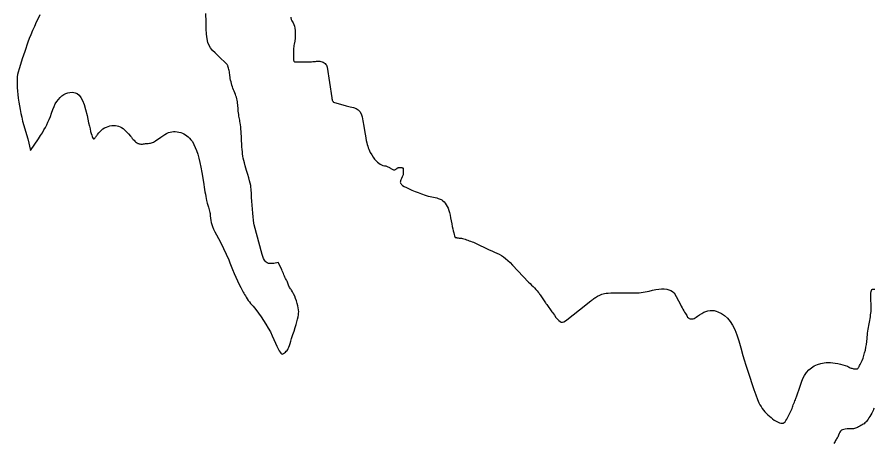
# Model space of a CAD drawing. Extents: x 0.1 to 14.4, y 0 to 16.2.
# Drawn here: x 3.39 to 6.269, y 7.233 to 8.661 of the extents above; entities that cross this region are included whole.
import ezdxf

# ---------------------------------------------------------------- set-up
doc = ezdxf.new("R2010")
doc.units = 0
doc.layers.add('1', color=1, linetype='CONTINUOUS')

msp = doc.modelspace()

# ---------------------------------------------------------------- linework, layer by layer
at = {"layer": '1', "linetype": 'CONTINUOUS'}
for points in [[(3.4663, 8.6689), (3.4606, 8.6566), (3.4546, 8.6434), (3.4485, 8.6297), (3.4425, 8.6158), (3.4367, 8.602), (3.4313, 8.5889), (3.4264, 8.5766), (3.4159, 8.5452), (3.4077, 8.5207), (3.4014, 8.5018), (3.3969, 8.4875), (3.3938, 8.4767), (3.3918, 8.4682), (3.3908, 8.461), (3.3904, 8.4539), (3.3904, 8.4457), (3.3904, 8.4354), (3.3906, 8.4244), (3.3914, 8.4128), (3.3926, 8.4009), (3.3941, 8.3886), (3.396, 8.3761), (3.3982, 8.3634), (3.4005, 8.3506), (3.4031, 8.3378), (3.4057, 8.325), (3.4084, 8.3123), (3.4264, 8.2523), (3.4354, 8.2132), (3.4625, 8.2523), (3.4692, 8.2633), (3.4752, 8.2732), (3.4806, 8.2824), (3.4854, 8.291), (3.4899, 8.2995), (3.494, 8.3082), (3.4981, 8.3175), (3.5021, 8.3275), (3.5062, 8.3387), (3.5105, 8.3514), (3.5144, 8.3609), (3.5187, 8.3697), (3.5236, 8.3777), (3.5289, 8.3848), (3.5345, 8.3911), (3.5406, 8.3965), (3.5469, 8.401), (3.5536, 8.4045), (3.5605, 8.407), (3.5676, 8.4084), (3.5769, 8.4086), (3.5851, 8.4073), (3.5924, 8.4041), (3.5989, 8.3988), (3.6047, 8.3911), (3.6102, 8.3807), (3.6153, 8.3673), (3.6203, 8.3506), (3.6254, 8.3304), (3.6306, 8.3063), (3.6332, 8.2953), (3.6354, 8.2857), (3.6374, 8.2774), (3.6391, 8.2704), (3.6408, 8.2646), (3.6423, 8.26), (3.6438, 8.2566), (3.6453, 8.2541), (3.6469, 8.2527), (3.6486, 8.2523), (3.6488, 8.2524), (3.6493, 8.253), (3.6501, 8.2538), (3.6511, 8.2549), (3.6524, 8.2564), (3.6538, 8.2581), (3.6554, 8.26), (3.6571, 8.2622), (3.6589, 8.2647), (3.6607, 8.2673), (3.6645, 8.2725), (3.6689, 8.2773), (3.6737, 8.2817), (3.6788, 8.2856), (3.6843, 8.289), (3.6901, 8.2919), (3.696, 8.2942), (3.7022, 8.2959), (3.7084, 8.2969), (3.7147, 8.2973), (3.7207, 8.2971), (3.7261, 8.2964), (3.7312, 8.2952), (3.7361, 8.2933), (3.741, 8.2905), (3.7461, 8.2869), (3.7515, 8.2823), (3.7575, 8.2765), (3.7642, 8.2696), (3.7718, 8.2613), (3.7746, 8.2577), (3.7774, 8.2541), (3.7804, 8.2508), (3.7833, 8.2476), (3.786, 8.2447), (3.7886, 8.2422), (3.791, 8.2402), (3.793, 8.2386), (3.7946, 8.2376), (3.7958, 8.2372), (3.7978, 8.2364), (3.8001, 8.2358), (3.8027, 8.2353), (3.8055, 8.2351), (3.8086, 8.235), (3.8118, 8.2351), (3.8152, 8.2353), (3.8187, 8.2358), (3.8222, 8.2364), (3.8258, 8.2372), (3.8308, 8.2373), (3.8351, 8.2377), (3.8388, 8.2382), (3.8422, 8.2391), (3.8453, 8.2402), (3.8485, 8.2418), (3.8519, 8.2437), (3.8556, 8.2461), (3.8599, 8.2489), (3.8649, 8.2523), (3.8726, 8.2581), (3.8798, 8.2631), (3.8864, 8.2673), (3.8927, 8.2706), (3.8986, 8.2733), (3.9044, 8.2752), (3.9101, 8.2764), (3.9159, 8.2769), (3.9218, 8.2769), (3.9279, 8.2763), (3.9341, 8.2752), (3.9399, 8.2737), (3.9454, 8.2718), (3.9506, 8.2694), (3.9557, 8.2665), (3.9606, 8.2631), (3.9653, 8.2591), (3.9699, 8.2545), (3.9745, 8.2492), (3.979, 8.2432), (3.9841, 8.2339), (3.9888, 8.2239), (3.9931, 8.2131), (3.9971, 8.2012), (4.0008, 8.1881), (4.0043, 8.1736), (4.0077, 8.1577), (4.0111, 8.14), (4.0145, 8.1206), (4.018, 8.0991), (4.019, 8.0909), (4.0201, 8.0827), (4.0214, 8.0746), (4.0227, 8.0668), (4.024, 8.0593), (4.0254, 8.0524), (4.0267, 8.0462), (4.0279, 8.0408), (4.029, 8.0363), (4.03, 8.033), (4.031, 8.0301), (4.0321, 8.0267), (4.0333, 8.0229), (4.0345, 8.0189), (4.0357, 8.0146), (4.0367, 8.0103), (4.0377, 8.006), (4.0384, 8.0018), (4.0389, 7.9978), (4.039, 7.994), (4.04, 7.9863), (4.0411, 7.9791), (4.0425, 7.9723), (4.0444, 7.9653), (4.0469, 7.958), (4.0503, 7.9499), (4.0546, 7.9408), (4.0601, 7.9303), (4.0668, 7.9181), (4.0751, 7.9039), (4.1021, 7.8468), (4.1053, 7.837), (4.1094, 7.8258), (4.1142, 7.8137), (4.1194, 7.801), (4.125, 7.7883), (4.1306, 7.7759), (4.1362, 7.7644), (4.1414, 7.754), (4.1461, 7.7453), (4.1502, 7.7387), (4.1521, 7.7349), (4.1544, 7.7306), (4.1571, 7.7259), (4.1601, 7.721), (4.1633, 7.7158), (4.1668, 7.7106), (4.1706, 7.7054), (4.1746, 7.7003), (4.1788, 7.6954), (4.1832, 7.6907), (4.1922, 7.6795), (4.2011, 7.6678), (4.2098, 7.6556), (4.2183, 7.643), (4.2264, 7.6303), (4.234, 7.6174), (4.2411, 7.6046), (4.2476, 7.5919), (4.2533, 7.5795), (4.2583, 7.5676), (4.2632, 7.5569), (4.2674, 7.5483), (4.271, 7.5415), (4.274, 7.5365), (4.2767, 7.533), (4.279, 7.531), (4.2812, 7.5303), (4.2834, 7.5308), (4.2857, 7.5322), (4.2883, 7.5345), (4.2916, 7.5372), (4.2945, 7.5398), (4.2971, 7.5426), (4.2993, 7.5458), (4.3014, 7.5495), (4.3034, 7.554), (4.3054, 7.5593), (4.3075, 7.5658), (4.3098, 7.5735), (4.3123, 7.5826), (4.3166, 7.5957), (4.3206, 7.6078), (4.3241, 7.6191), (4.3273, 7.6294), (4.33, 7.6389), (4.3322, 7.6475), (4.334, 7.6551), (4.3353, 7.6619), (4.3361, 7.6677), (4.3363, 7.6727), (4.336, 7.6786), (4.335, 7.6854), (4.3334, 7.6928), (4.3313, 7.7006), (4.3288, 7.7087), (4.326, 7.7168), (4.3228, 7.7246), (4.3194, 7.7321), (4.3159, 7.7388), (4.3123, 7.7447), (4.3105, 7.7468), (4.3087, 7.7493), (4.307, 7.7522), (4.3053, 7.7553), (4.3037, 7.7586), (4.3022, 7.762), (4.3007, 7.7655), (4.2994, 7.7688), (4.2983, 7.7719), (4.2973, 7.7748), (4.2955, 7.7777), (4.2937, 7.7809), (4.2919, 7.7843), (4.2901, 7.7881), (4.2883, 7.792), (4.2865, 7.7962), (4.2847, 7.8005), (4.2829, 7.8049), (4.2811, 7.8093), (4.2793, 7.8138), (4.2673, 7.8378), (4.2523, 7.8348), (4.2456, 7.8342), (4.2398, 7.8342), (4.2349, 7.8349), (4.2307, 7.8363), (4.2271, 7.8386), (4.2239, 7.8418), (4.2211, 7.8459), (4.2184, 7.8511), (4.2158, 7.8574), (4.2132, 7.8649), (4.1862, 7.964), (4.1852, 7.9702), (4.1841, 7.9792), (4.1829, 7.9905), (4.1817, 8.0033), (4.1806, 8.0169), (4.1795, 8.0306), (4.1786, 8.0436), (4.1778, 8.0554), (4.1773, 8.0651), (4.1772, 8.0721), (4.1771, 8.0782), (4.1767, 8.084), (4.176, 8.09), (4.175, 8.0964), (4.1734, 8.1036), (4.1713, 8.1119), (4.1686, 8.1215), (4.1653, 8.1329), (4.1611, 8.1463), (4.1562, 8.1622), (4.1537, 8.1715), (4.1517, 8.1798), (4.1502, 8.1875), (4.1489, 8.1948), (4.1479, 8.202), (4.1471, 8.2093), (4.1464, 8.2171), (4.1457, 8.2257), (4.145, 8.2353), (4.1441, 8.2462), (4.1441, 8.2537), (4.1438, 8.2615), (4.1434, 8.2695), (4.1429, 8.2775), (4.1423, 8.2853), (4.1415, 8.2927), (4.1408, 8.2996), (4.1399, 8.3058), (4.139, 8.3111), (4.1381, 8.3153), (4.1372, 8.3193), (4.1364, 8.3238), (4.1355, 8.3288), (4.1347, 8.3341), (4.134, 8.3397), (4.1334, 8.3454), (4.1329, 8.351), (4.1325, 8.3564), (4.1322, 8.3616), (4.1321, 8.3664), (4.1312, 8.3717), (4.1303, 8.3769), (4.1293, 8.3819), (4.1281, 8.3869), (4.1269, 8.3919), (4.1254, 8.3969), (4.1238, 8.4018), (4.1219, 8.4069), (4.1197, 8.4121), (4.1171, 8.4174), (4.1153, 8.4222), (4.1136, 8.4273), (4.1119, 8.4328), (4.1103, 8.4384), (4.1089, 8.4441), (4.1076, 8.4496), (4.1066, 8.455), (4.1058, 8.46), (4.1053, 8.4645), (4.1051, 8.4685), (4.1042, 8.473), (4.1033, 8.4774), (4.1024, 8.4817), (4.1015, 8.4857), (4.1006, 8.4895), (4.0997, 8.4929), (4.0988, 8.4959), (4.0979, 8.4984), (4.097, 8.5002), (4.0961, 8.5015), (4.0661, 8.5315), (4.0555, 8.5407), (4.047, 8.5491), (4.0403, 8.5573), (4.0353, 8.5661), (4.0315, 8.5762), (4.0289, 8.5884), (4.0271, 8.6034), (4.0258, 8.622), (4.0249, 8.6448), (4.024, 8.6727)], [(4.3103, 8.6612), (4.3104, 8.6577), (4.3108, 8.6548), (4.3114, 8.6525), (4.3124, 8.6503), (4.3137, 8.6481), (4.3153, 8.6456), (4.3178, 8.6415), (4.32, 8.6364), (4.3217, 8.6304), (4.3231, 8.6235), (4.3239, 8.616), (4.3244, 8.6078), (4.3244, 8.5991), (4.3239, 8.5899), (4.3229, 8.5804), (4.3213, 8.5706), (4.3205, 8.566), (4.3199, 8.5613), (4.3194, 8.5566), (4.319, 8.5519), (4.3187, 8.5473), (4.3185, 8.5429), (4.3184, 8.5387), (4.3183, 8.5349), (4.3183, 8.5315), (4.3183, 8.5285), (4.3183, 8.5252), (4.3184, 8.5223), (4.3185, 8.5199), (4.3187, 8.5179), (4.3191, 8.5161), (4.3196, 8.5147), (4.3204, 8.5135), (4.3214, 8.5124), (4.3227, 8.5114), (4.3243, 8.5105), (4.3634, 8.5105), (4.3688, 8.5106), (4.3741, 8.5108), (4.3792, 8.5112), (4.384, 8.5116), (4.3885, 8.512), (4.3925, 8.5125), (4.396, 8.5129), (4.3989, 8.5132), (4.4011, 8.5134), (4.4024, 8.5135), (4.4068, 8.5132), (4.411, 8.5125), (4.4149, 8.5112), (4.4186, 8.5096), (4.4219, 8.5075), (4.4249, 8.5051), (4.4275, 8.5023), (4.4296, 8.4993), (4.4313, 8.496), (4.4324, 8.4925), (4.4474, 8.3904), (4.4475, 8.3886), (4.4478, 8.3868), (4.4482, 8.3851), (4.4487, 8.3834), (4.4493, 8.3818), (4.45, 8.3802), (4.4508, 8.3788), (4.4517, 8.3775), (4.4526, 8.3764), (4.4535, 8.3754), (4.4955, 8.3634), (4.5093, 8.3601), (4.5205, 8.3572), (4.5294, 8.3539), (4.5363, 8.3498), (4.5417, 8.3442), (4.5459, 8.3366), (4.5493, 8.3262), (4.5523, 8.3126), (4.5553, 8.2952), (4.5586, 8.2733), (4.5603, 8.2631), (4.5619, 8.2543), (4.5634, 8.2465), (4.5649, 8.2396), (4.5664, 8.2335), (4.5681, 8.2279), (4.5698, 8.2226), (4.5718, 8.2175), (4.574, 8.2125), (4.5766, 8.2072), (4.5818, 8.1987), (4.5868, 8.1913), (4.5915, 8.1848), (4.5961, 8.1792), (4.6006, 8.1745), (4.6051, 8.1707), (4.6097, 8.1675), (4.6144, 8.1651), (4.6194, 8.1633), (4.6246, 8.1622), (4.6266, 8.162), (4.6288, 8.1615), (4.6312, 8.1608), (4.6338, 8.1599), (4.6363, 8.1588), (4.6387, 8.1576), (4.6409, 8.1564), (4.6429, 8.1552), (4.6445, 8.1541), (4.6456, 8.1532), (4.6483, 8.1515), (4.6507, 8.1503), (4.653, 8.1494), (4.6552, 8.1488), (4.6573, 8.1486), (4.6593, 8.1488), (4.6612, 8.1494), (4.663, 8.1503), (4.6649, 8.1515), (4.6667, 8.1532), (4.6668, 8.154), (4.6673, 8.1546), (4.6681, 8.1551), (4.6692, 8.1555), (4.6704, 8.1558), (4.6719, 8.156), (4.6734, 8.1561), (4.6751, 8.1561), (4.6769, 8.1562), (4.6787, 8.1562), (4.6804, 8.1562), (4.6819, 8.1561), (4.6833, 8.156), (4.6844, 8.1558), (4.6854, 8.1554), (4.6863, 8.1549), (4.6869, 8.1541), (4.6873, 8.1531), (4.6876, 8.1518), (4.6877, 8.1502), (4.6877, 8.1321), (4.6844, 8.1249), (4.6819, 8.1192), (4.68, 8.1148), (4.6787, 8.1114), (4.6779, 8.1089), (4.6777, 8.1068), (4.6781, 8.1051), (4.6788, 8.1034), (4.6801, 8.1015), (4.6817, 8.0991), (4.6854, 8.0961), (4.691, 8.0927), (4.6983, 8.089), (4.7069, 8.0849), (4.7166, 8.0807), (4.7271, 8.0764), (4.7381, 8.0721), (4.7494, 8.0679), (4.7607, 8.0638), (4.7718, 8.0601), (4.778, 8.0591), (4.7839, 8.0579), (4.7896, 8.0567), (4.795, 8.0554), (4.7999, 8.0541), (4.8044, 8.0527), (4.8084, 8.0514), (4.8118, 8.0502), (4.8147, 8.049), (4.8168, 8.048), (4.8211, 8.045), (4.8251, 8.0412), (4.8288, 8.0368), (4.8321, 8.0317), (4.8352, 8.0259), (4.838, 8.0195), (4.8406, 8.0125), (4.8429, 8.0049), (4.8449, 7.9967), (4.8468, 7.988), (4.8487, 7.9775), (4.8504, 7.9679), (4.8522, 7.959), (4.8539, 7.9509), (4.8555, 7.9437), (4.857, 7.9374), (4.8584, 7.932), (4.8597, 7.9276), (4.8609, 7.9243), (4.8619, 7.9219), (4.8629, 7.9218), (4.8643, 7.9216), (4.866, 7.9213), (4.868, 7.9209), (4.8701, 7.9204), (4.8725, 7.92), (4.8749, 7.9196), (4.8775, 7.9192), (4.8802, 7.919), (4.8829, 7.9189), (4.8867, 7.9179), (4.8907, 7.9168), (4.8951, 7.9155), (4.8996, 7.9141), (4.9043, 7.9125), (4.909, 7.9109), (4.9139, 7.9092), (4.9186, 7.9075), (4.9233, 7.9057), (4.9279, 7.9039), (4.976, 7.8799), (4.9855, 7.8763), (4.9942, 7.8728), (5.0023, 7.8692), (5.0099, 7.8654), (5.0173, 7.8611), (5.0244, 7.8563), (5.0315, 7.8508), (5.0387, 7.8445), (5.0462, 7.8372), (5.0541, 7.8288), (5.1081, 7.7718), (5.1135, 7.7671), (5.1188, 7.7622), (5.1239, 7.7572), (5.1288, 7.7522), (5.1333, 7.7474), (5.1373, 7.7428), (5.1408, 7.7386), (5.1437, 7.735), (5.1458, 7.732), (5.1471, 7.7297), (5.1652, 7.7027), (5.1671, 7.6998), (5.1694, 7.6967), (5.1719, 7.6933), (5.1745, 7.6898), (5.1772, 7.6862), (5.1799, 7.6826), (5.1825, 7.6791), (5.185, 7.6757), (5.1872, 7.6725), (5.1892, 7.6697), (5.1952, 7.6606), (5.2005, 7.6531), (5.2054, 7.6471), (5.21, 7.6426), (5.2143, 7.6396), (5.2186, 7.6381), (5.2229, 7.638), (5.2273, 7.6392), (5.2321, 7.6418), (5.2372, 7.6456), (5.2793, 7.6787), (5.3183, 7.7087), (5.3203, 7.7106), (5.3226, 7.7126), (5.3251, 7.7147), (5.3278, 7.7168), (5.3307, 7.7188), (5.3337, 7.7208), (5.3367, 7.7226), (5.3396, 7.7243), (5.3426, 7.7256), (5.3453, 7.7267), (5.3503, 7.7292), (5.3546, 7.7311), (5.3589, 7.7326), (5.3635, 7.7338), (5.369, 7.7346), (5.3758, 7.7352), (5.3845, 7.7355), (5.3955, 7.7357), (5.4093, 7.7357), (5.4264, 7.7357), (5.4406, 7.7357), (5.4528, 7.7358), (5.4632, 7.7359), (5.4722, 7.7361), (5.4801, 7.7365), (5.4872, 7.737), (5.4938, 7.7378), (5.5001, 7.7388), (5.5066, 7.7401), (5.5135, 7.7417), (5.5249, 7.7449), (5.5358, 7.7472), (5.5461, 7.7486), (5.5556, 7.7491), (5.5646, 7.7489), (5.5728, 7.7478), (5.5802, 7.7459), (5.5868, 7.7433), (5.5926, 7.7399), (5.5976, 7.7357), (5.6186, 7.6967), (5.6214, 7.6913), (5.6243, 7.686), (5.6272, 7.6808), (5.6301, 7.6758), (5.6329, 7.6712), (5.6355, 7.6669), (5.6378, 7.663), (5.6399, 7.6596), (5.6415, 7.6568), (5.6426, 7.6547), (5.6454, 7.6522), (5.6484, 7.6504), (5.6515, 7.6491), (5.6547, 7.6484), (5.658, 7.6483), (5.6615, 7.6488), (5.665, 7.65), (5.6685, 7.6519), (5.6721, 7.6544), (5.6757, 7.6577), (5.6829, 7.6627), (5.6901, 7.667), (5.6972, 7.6706), (5.7043, 7.6733), (5.7113, 7.6753), (5.7183, 7.6765), (5.7251, 7.6768), (5.7318, 7.6763), (5.7383, 7.6749), (5.7447, 7.6727), (5.7567, 7.6667), (5.7673, 7.6594), (5.7769, 7.6505), (5.7856, 7.6399), (5.7935, 7.6273), (5.801, 7.6124), (5.808, 7.595), (5.8149, 7.5748), (5.8218, 7.5518), (5.8288, 7.5255), (5.8331, 7.511), (5.8385, 7.4934), (5.8448, 7.4736), (5.8515, 7.4527), (5.8585, 7.4317), (5.8654, 7.4116), (5.8719, 7.3934), (5.8777, 7.3781), (5.8824, 7.3668), (5.8859, 7.3604), (5.8897, 7.3541), (5.8938, 7.3481), (5.8982, 7.3423), (5.9028, 7.3368), (5.9077, 7.3315), (5.9127, 7.3264), (5.9179, 7.3217), (5.9232, 7.3172), (5.9285, 7.3131), (5.9339, 7.3093), (5.9407, 7.3053), (5.9467, 7.3021), (5.9519, 7.2999), (5.9565, 7.2987), (5.9606, 7.2984), (5.9642, 7.2992), (5.9675, 7.3009), (5.9704, 7.3036), (5.9733, 7.3074), (5.976, 7.3123), (5.994, 7.3483), (5.9951, 7.3521), (5.9964, 7.3562), (5.998, 7.3604), (5.9997, 7.3647), (6.0015, 7.369), (6.0033, 7.3732), (6.005, 7.3773), (6.0066, 7.381), (6.0079, 7.3844), (6.009, 7.3874), (6.021, 7.4234), (6.0251, 7.4364), (6.03, 7.4483), (6.0359, 7.459), (6.0426, 7.4686), (6.0503, 7.4771), (6.0589, 7.4844), (6.0683, 7.4905), (6.0787, 7.4954), (6.0899, 7.4991), (6.1021, 7.5015), (6.108, 7.5021), (6.1148, 7.5023), (6.1224, 7.5019), (6.1304, 7.5012), (6.1389, 7.5), (6.1475, 7.4985), (6.1561, 7.4966), (6.1646, 7.4945), (6.1726, 7.4921), (6.1802, 7.4895), (6.183, 7.4878), (6.1859, 7.4863), (6.1889, 7.4849), (6.1919, 7.4837), (6.1948, 7.4827), (6.1977, 7.4819), (6.2004, 7.4813), (6.203, 7.4808), (6.2052, 7.4806), (6.2072, 7.4805), (6.2096, 7.4806), (6.2116, 7.4809), (6.2133, 7.4814), (6.2146, 7.4823), (6.2158, 7.4835), (6.2169, 7.485), (6.218, 7.487), (6.2192, 7.4893), (6.2206, 7.4922), (6.2222, 7.4955), (6.2257, 7.5022), (6.229, 7.5095), (6.2321, 7.5173), (6.235, 7.5257), (6.2376, 7.5345), (6.24, 7.5437), (6.242, 7.5532), (6.2438, 7.5629), (6.2452, 7.5727), (6.2462, 7.5826), (6.2464, 7.5882), (6.2469, 7.5943), (6.2476, 7.6007), (6.2485, 7.6072), (6.2496, 7.6137), (6.2508, 7.6202), (6.252, 7.6265), (6.2532, 7.6324), (6.2543, 7.6378), (6.2553, 7.6426), (6.2561, 7.6495), (6.257, 7.6559), (6.2578, 7.6618), (6.2585, 7.6676), (6.259, 7.6734), (6.2594, 7.6794), (6.2595, 7.6857), (6.2594, 7.6926), (6.259, 7.7002), (6.2583, 7.7087), (6.2583, 7.7194), (6.2584, 7.728), (6.2587, 7.7349), (6.2594, 7.7402), (6.2605, 7.744), (6.2622, 7.7466), (6.2644, 7.748), (6.2675, 7.7486), (6.2714, 7.7484)], [(6.2691, 7.3494), (6.2676, 7.3453), (6.2659, 7.3413), (6.2639, 7.337), (6.2614, 7.3324), (6.2586, 7.3272), (6.2553, 7.3213), (6.2519, 7.3163), (6.249, 7.3119), (6.2463, 7.308), (6.2438, 7.3047), (6.2414, 7.3018), (6.2388, 7.2993), (6.2361, 7.297), (6.233, 7.295), (6.2294, 7.2931), (6.2252, 7.2913), (6.221, 7.2888), (6.2171, 7.2866), (6.2136, 7.2847), (6.2102, 7.2832), (6.2068, 7.2819), (6.2034, 7.2809), (6.1997, 7.2802), (6.1957, 7.2797), (6.1913, 7.2794), (6.1862, 7.2793), (6.1788, 7.2792), (6.1726, 7.2788), (6.1675, 7.278), (6.1634, 7.2767), (6.1599, 7.2748), (6.157, 7.2721), (6.1544, 7.2687), (6.1521, 7.2643), (6.1497, 7.2588), (6.1471, 7.2523), (6.1453, 7.2495), (6.1435, 7.2465), (6.1417, 7.2435), (6.1399, 7.2404), (6.1381, 7.2372), (6.1363, 7.2341), (6.1345, 7.231)]]:
    msp.add_lwpolyline(points, dxfattribs=at)

doc.saveas('drawing.dxf')
